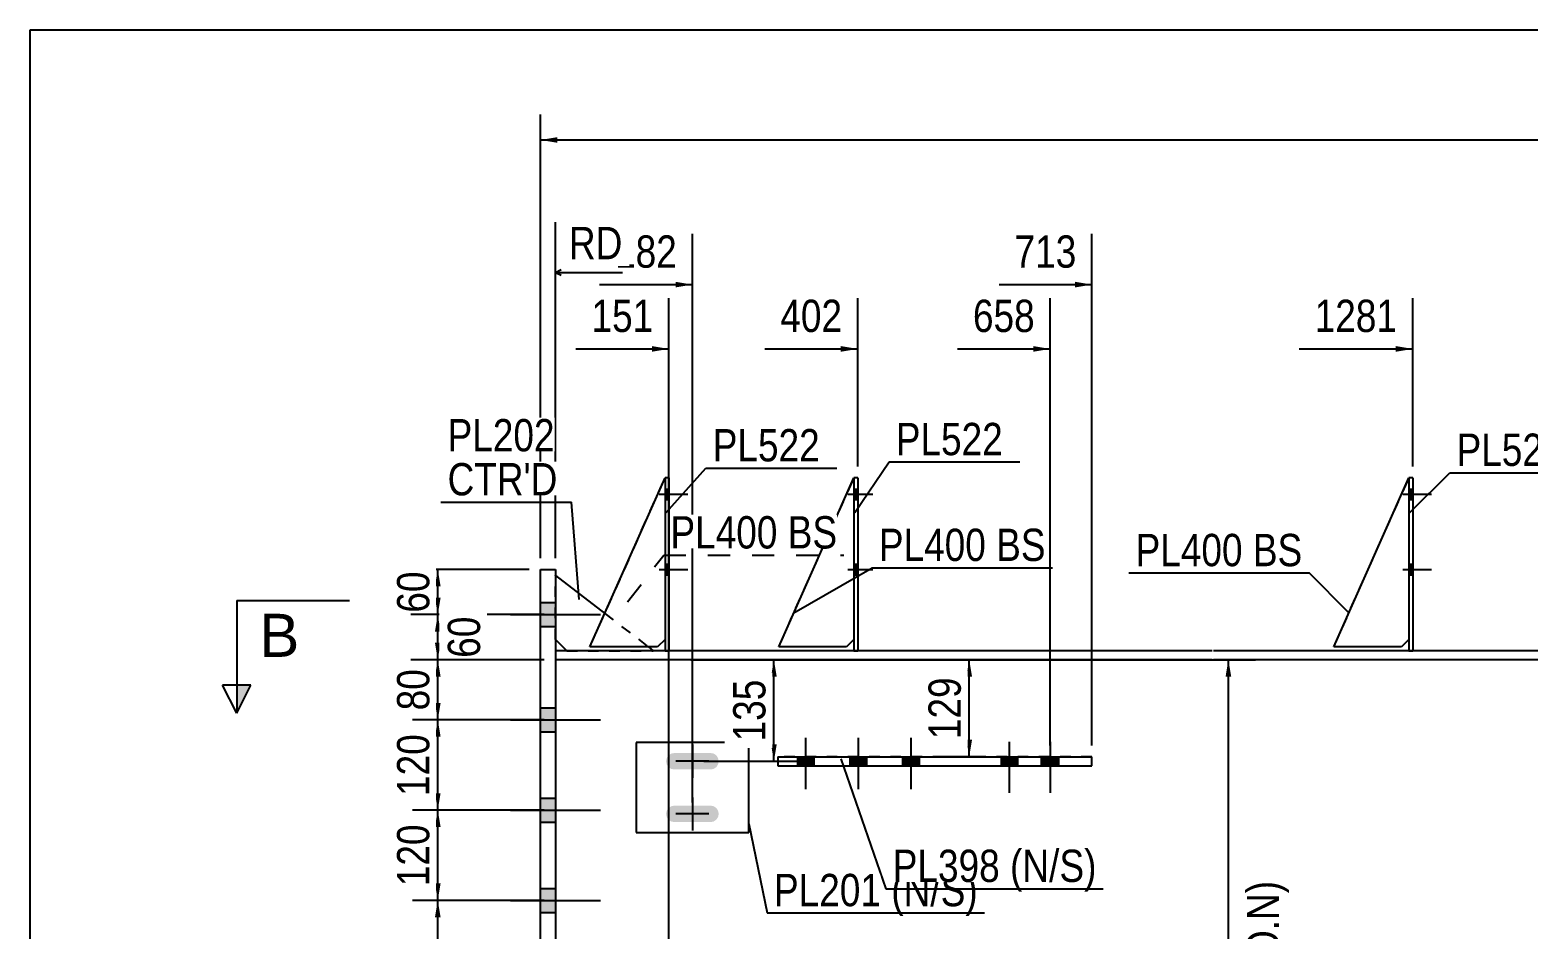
# Model space of a CAD drawing. Header units: millimetres. Extents: x -375 to 28, y -181 to 96.
# Drawn here: x -372.1 to -239.3, y 16.1 to 95.8 of the extents above; entities that cross this region are included whole.
import ezdxf

# ---------------------------------------------------------------- set-up
doc = ezdxf.new("R2010")
doc.units = ezdxf.units.MM
doc.linetypes.add('DXK_LINE_DOT1', pattern=[1.8814, 0.9407, -0.9407])
doc.linetypes.add('DXK_LINE_DOT2', pattern=[3.9198, 1.9599, -1.9599])
doc.styles.add('Arial', font='ARIAL.TTF', dxfattribs={"height": 0.2})
doc.styles.add('Arial Narrow', font='ARIALN.TTF', dxfattribs={"height": 0.2})

# ---------------------------------------------------------------- blocks, each defined once
blk = doc.blocks.new('Unknown-623466443-1210')
at = {"color": 5, "linetype": 'Continuous'}
for p, q in [((27.91, 95.82), (-372.09, 95.82)), ((-372.09, 95.82), (-372.09, -181.18))]:
    blk.add_line(p, q, dxfattribs=at)
blk = doc.blocks.new('Part-623466443-2420 - 2048')
at = {"color": 2, "linetype": 'Continuous'}
for p, q in [((-249.82, 56.13), (-249.83, 40.8)), ((-249.49, 56.13), (-249.82, 56.13)), ((-249.49, 56.13), (-249.49, 40.8))]:
    blk.add_line(p, q, dxfattribs=at)
at = {"color": 7, "linetype": 'DXK_LINE_DOT1'}
blk.add_line((-249.83, 40.8), (-249.49, 40.8), dxfattribs=at)
blk = doc.blocks.new('Part-623466443-2356 - 2048')
at = {"color": 2, "linetype": 'Continuous'}
for p, q in [((-325.49, 47.47), (-321.12, 44.1)), ((-325.49, 41.8), (-324.49, 40.8)), ((-317.25, 41.13), (-316.82, 40.8))]:
    blk.add_line(p, q, dxfattribs=at)
at = {"color": 7, "linetype": 'DXK_LINE_DOT1'}
for p, q in [((-325.49, 41.8), (-325.49, 47.47)), ((-321.12, 44.1), (-317.25, 41.13)), ((-324.49, 40.8), (-316.82, 40.8))]:
    blk.add_line(p, q, dxfattribs=at)
blk = doc.blocks.new('Part-623466443-2113 - 2048')
at = {"color": 2, "linetype": 'Continuous'}
for p, q in [((-267.26, 40.8), (-325.49, 40.8)), ((-325.49, 40.8), (-325.49, 40)), ((-267.26, 40), (-325.49, 40)), ((-238.13, 40.8), (-267.16, 40.8)), ((-238.13, 40), (-267.16, 40))]:
    blk.add_line(p, q, dxfattribs=at)
blk = doc.blocks.new('Part-623466443-2123 - 2048')
at = {"color": 7, "linetype": 'DXK_LINE_DOT1'}
for p, q in [((-267.26, 40), (-325.49, 40)), ((-325.49, 40), (-325.49, -20)), ((-238.13, 40), (-267.16, 40)), ((-208.83, 40), (-238.03, 40)), ((-197.91, 40), (-208.73, 40)), ((-197.91, 40), (-197.91, -20)), ((-267.26, -20), (-325.49, -20)), ((-238.13, -20), (-267.16, -20)), ((-208.83, -20), (-238.03, -20)), ((-197.91, -20), (-208.73, -20))]:
    blk.add_line(p, q, dxfattribs=at)
blk = doc.blocks.new('Part-623466443-2327 - 2048')
at = {"color": 2, "linetype": 'Continuous'}
for p, q in [((-326.82, 48), (-325.49, 48)), ((-326.82, -28), (-326.82, 48)), ((-325.49, 48), (-325.49, -28)), ((-325.49, -28), (-326.82, -28))]:
    blk.add_line(p, q, dxfattribs=at)
blk = doc.blocks.new('Part-623466443-2383 - 2048')
at = {"color": 2, "linetype": 'Continuous'}
for p, q in [((-308.35, 32.67), (-318.35, 32.67)), ((-318.35, 32.67), (-318.35, 24.67)), ((-308.35, 24.67), (-308.35, 32.67)), ((-318.35, 24.67), (-308.35, 24.67))]:
    blk.add_line(p, q, dxfattribs=at)
blk = doc.blocks.new('Part-623466443-16799 - 2048')
at = {"color": 7, "linetype": 'DXK_LINE_DOT1'}
for p, q in [((-305.7, 41.13), (-299.03, 56.13)), ((-299.04, 41.8), (-299.7, 41.13)), ((-299.7, 41.13), (-305.7, 41.13))]:
    blk.add_line(p, q, dxfattribs=at)
blk = doc.blocks.new('Part-623466443-2567 - 2048')
at = {"color": 2, "linetype": 'Continuous'}
for p, q in [((-315.43, 56.13), (-315.77, 56.13)), ((-315.77, 56.13), (-315.77, 40.8)), ((-315.43, 56.13), (-315.44, 40.8))]:
    blk.add_line(p, q, dxfattribs=at)
at = {"color": 7, "linetype": 'DXK_LINE_DOT1'}
blk.add_line((-315.77, 40.8), (-315.44, 40.8), dxfattribs=at)
blk = doc.blocks.new('Part-623466443-2752 - 2048')
at = {"color": 2, "linetype": 'Continuous'}
for p, q in [((-322.44, 41.13), (-315.77, 56.13)), ((-315.77, 41.8), (-316.44, 41.13)), ((-316.44, 41.13), (-322.44, 41.13))]:
    blk.add_line(p, q, dxfattribs=at)
at = {"color": 7, "linetype": 'DXK_LINE_DOT1'}
blk.add_line((-315.77, 56.13), (-315.77, 41.8), dxfattribs=at)
blk = doc.blocks.new('Bolt-623466443-2790 - 2048')
at = {"linetype": 'Continuous'}
for points in [[(-315.47, 31.52), (-315.63, 31.28), (-315.69, 31), (-315.63, 30.72), (-315.47, 30.48), (-315.23, 30.32), (-314.95, 30.27), (-311.75, 30.27), (-311.47, 30.32), (-311.23, 30.48), (-311.08, 30.72), (-311.02, 31), (-311.08, 31.28), (-311.23, 31.52), (-311.47, 31.68), (-311.75, 31.73), (-314.95, 31.73), (-315.23, 31.68)], [(-315.47, 26.85), (-315.63, 26.62), (-315.69, 26.33), (-315.63, 26.05), (-315.47, 25.82), (-315.23, 25.66), (-314.95, 25.6), (-311.75, 25.6), (-311.47, 25.66), (-311.23, 25.82), (-311.08, 26.05), (-311.02, 26.33), (-311.08, 26.62), (-311.23, 26.85), (-311.47, 27.01), (-311.75, 27.07), (-314.95, 27.07), (-315.23, 27.01)]]:
    blk.add_hatch(color=3, dxfattribs=at).paths.add_polyline_path(points)
at = {"color": 3, "linetype": 'Continuous'}
for p, q in [((-313.35, 32.47), (-313.35, 29.53)), ((-311.89, 31), (-314.82, 31)), ((-313.35, 27.8), (-313.35, 24.87)), ((-311.89, 26.33), (-314.82, 26.33))]:
    blk.add_line(p, q, dxfattribs=at)
blk = doc.blocks.new('Bolt-623466443-2792 - 2048')
at = {"linetype": 'Continuous'}
for points in [[(-326.82, 45.07), (-326.82, 42.93), (-325.49, 42.93), (-325.49, 45.07)], [(-326.82, 45.07), (-326.82, 42.93), (-325.49, 42.93), (-325.49, 45.07)], [(-326.82, 35.73), (-326.82, 33.6), (-325.49, 33.6), (-325.49, 35.73)], [(-326.82, 35.73), (-326.82, 33.6), (-325.49, 33.6), (-325.49, 35.73)], [(-326.82, 27.73), (-326.82, 25.6), (-325.49, 25.6), (-325.49, 27.73)], [(-326.82, 27.73), (-326.82, 25.6), (-325.49, 25.6), (-325.49, 27.73)], [(-326.82, 19.73), (-326.82, 17.6), (-325.49, 17.6), (-325.49, 19.73)], [(-326.82, 19.73), (-326.82, 17.6), (-325.49, 17.6), (-325.49, 19.73)], [(-326.82, 2.4), (-326.82, 0.27), (-325.49, 0.27), (-325.49, 2.4)], [(-326.82, 2.4), (-326.82, 0.27), (-325.49, 0.27), (-325.49, 2.4)], [(-326.82, -5.6), (-326.82, -7.73), (-325.49, -7.73), (-325.49, -5.6)], [(-326.82, -5.6), (-326.82, -7.73), (-325.49, -7.73), (-325.49, -5.6)], [(-326.82, -13.6), (-326.82, -15.73), (-325.49, -15.73), (-325.49, -13.6)], [(-326.82, -13.6), (-326.82, -15.73), (-325.49, -15.73), (-325.49, -13.6)], [(-326.82, -22.93), (-326.82, -25.07), (-325.49, -25.07), (-325.49, -22.93)], [(-326.82, -22.93), (-326.82, -25.07), (-325.49, -25.07), (-325.49, -22.93)]]:
    blk.add_hatch(color=3, dxfattribs=at).paths.add_polyline_path(points)
at = {"color": 3, "linetype": 'Continuous'}
for p, q in [((-329.47, 44), (-321.49, 44)), ((-329.47, 44), (-321.49, 44)), ((-326.82, 45.07), (-325.49, 45.07)), ((-326.82, 45.07), (-325.49, 45.07)), ((-326.82, 42.93), (-325.49, 42.93)), ((-326.82, 42.93), (-325.49, 42.93)), ((-329.47, 34.67), (-321.49, 34.67)), ((-329.47, 34.67), (-321.49, 34.67)), ((-326.82, 35.73), (-325.49, 35.73)), ((-326.82, 35.73), (-325.49, 35.73)), ((-326.82, 33.6), (-325.49, 33.6)), ((-326.82, 33.6), (-325.49, 33.6)), ((-329.47, 26.67), (-321.49, 26.67)), ((-329.47, 26.67), (-321.49, 26.67)), ((-326.82, 27.73), (-325.49, 27.73)), ((-326.82, 27.73), (-325.49, 27.73)), ((-326.82, 25.6), (-325.49, 25.6)), ((-326.82, 25.6), (-325.49, 25.6)), ((-329.47, 18.67), (-321.49, 18.67)), ((-329.47, 18.67), (-321.49, 18.67)), ((-326.82, 19.73), (-325.49, 19.73)), ((-326.82, 19.73), (-325.49, 19.73)), ((-326.82, 17.6), (-325.49, 17.6)), ((-326.82, 17.6), (-325.49, 17.6)), ((-329.47, 1.33), (-321.49, 1.33)), ((-329.47, 1.33), (-321.49, 1.33)), ((-326.82, 2.4), (-325.49, 2.4)), ((-326.82, 2.4), (-325.49, 2.4)), ((-326.82, 0.27), (-325.49, 0.27)), ((-326.82, 0.27), (-325.49, 0.27)), ((-326.82, -5.6), (-325.49, -5.6)), ((-326.82, -5.6), (-325.49, -5.6)), ((-329.47, -6.67), (-321.49, -6.67)), ((-329.47, -6.67), (-321.49, -6.67)), ((-326.82, -7.73), (-325.49, -7.73)), ((-326.82, -7.73), (-325.49, -7.73)), ((-326.82, -13.6), (-325.49, -13.6)), ((-326.82, -13.6), (-325.49, -13.6)), ((-329.47, -14.67), (-321.49, -14.67)), ((-329.47, -14.67), (-321.49, -14.67)), ((-326.82, -15.73), (-325.49, -15.73)), ((-326.82, -15.73), (-325.49, -15.73)), ((-326.82, -22.93), (-325.49, -22.93)), ((-326.82, -22.93), (-325.49, -22.93)), ((-329.47, -24), (-321.49, -24)), ((-329.47, -24), (-321.49, -24)), ((-326.82, -25.07), (-325.49, -25.07)), ((-326.82, -25.07), (-325.49, -25.07))]:
    blk.add_line(p, q, dxfattribs=at)
blk = doc.blocks.new('Bolt-623466443-2795 - 2048')
at = {"linetype": 'Continuous'}
for points in [[(-249.49, 54.2), (-249.49, 55.13), (-249.82, 55.13), (-249.82, 54.2)], [(-249.49, 54.2), (-249.49, 55.13), (-249.82, 55.13), (-249.82, 54.2)], [(-249.49, 54.2), (-249.49, 55.13), (-249.82, 55.13), (-249.82, 54.2)], [(-249.49, 47.53), (-249.49, 48.47), (-249.83, 48.47), (-249.83, 47.53)], [(-249.49, 47.53), (-249.49, 48.47), (-249.83, 48.47), (-249.83, 47.53)], [(-249.49, 47.53), (-249.49, 48.47), (-249.83, 48.47), (-249.83, 47.53)]]:
    blk.add_hatch(color=3, dxfattribs=at).paths.add_polyline_path(points)
at = {"color": 3, "linetype": 'Continuous'}
for p, q in [((-250.36, 54.67), (-247.82, 54.67)), ((-250.36, 54.67), (-247.82, 54.67)), ((-250.36, 54.67), (-247.82, 54.67)), ((-249.82, 55.13), (-249.49, 55.13)), ((-249.82, 55.13), (-249.49, 55.13)), ((-249.82, 55.13), (-249.49, 55.13)), ((-249.82, 54.2), (-249.49, 54.2)), ((-249.82, 54.2), (-249.49, 54.2)), ((-249.82, 54.2), (-249.49, 54.2)), ((-250.36, 48), (-247.83, 48)), ((-250.36, 48), (-247.83, 48)), ((-250.36, 48), (-247.83, 48)), ((-249.83, 48.47), (-249.49, 48.47)), ((-249.83, 48.47), (-249.49, 48.47)), ((-249.83, 48.47), (-249.49, 48.47)), ((-249.83, 47.53), (-249.49, 47.53)), ((-249.83, 47.53), (-249.49, 47.53)), ((-249.83, 47.53), (-249.49, 47.53))]:
    blk.add_line(p, q, dxfattribs=at)
blk = doc.blocks.new('Bolt-623466443-2803 - 2048')
at = {"linetype": 'Continuous'}
for points in [[(-315.43, 54.2), (-315.43, 55.13), (-315.77, 55.13), (-315.77, 54.2)], [(-315.43, 54.2), (-315.43, 55.13), (-315.77, 55.13), (-315.77, 54.2)], [(-315.43, 54.2), (-315.43, 55.13), (-315.77, 55.13), (-315.77, 54.2)], [(-315.44, 47.53), (-315.44, 48.47), (-315.77, 48.47), (-315.77, 47.53)], [(-315.44, 47.53), (-315.44, 48.47), (-315.77, 48.47), (-315.77, 47.53)], [(-315.44, 47.53), (-315.44, 48.47), (-315.77, 48.47), (-315.77, 47.53)]]:
    blk.add_hatch(color=3, dxfattribs=at).paths.add_polyline_path(points)
at = {"color": 3, "linetype": 'Continuous'}
for p, q in [((-316.3, 54.67), (-313.77, 54.67)), ((-316.3, 54.67), (-313.77, 54.67)), ((-316.3, 54.67), (-313.77, 54.67)), ((-315.77, 55.13), (-315.43, 55.13)), ((-315.77, 55.13), (-315.43, 55.13)), ((-315.77, 55.13), (-315.43, 55.13)), ((-315.77, 54.2), (-315.43, 54.2)), ((-315.77, 54.2), (-315.43, 54.2)), ((-315.77, 54.2), (-315.43, 54.2)), ((-316.3, 48), (-313.77, 48)), ((-316.3, 48), (-313.77, 48)), ((-316.3, 48), (-313.77, 48)), ((-315.77, 48.47), (-315.44, 48.47)), ((-315.77, 48.47), (-315.44, 48.47)), ((-315.77, 48.47), (-315.44, 48.47)), ((-315.77, 47.53), (-315.44, 47.53)), ((-315.77, 47.53), (-315.44, 47.53)), ((-315.77, 47.53), (-315.44, 47.53))]:
    blk.add_line(p, q, dxfattribs=at)
blk = doc.blocks.new('Part-623466443-9469 - 2048')
at = {"color": 2, "linetype": 'Continuous'}
for p, q in [((-256.49, 41.13), (-249.82, 56.13)), ((-249.83, 41.8), (-250.49, 41.13)), ((-250.49, 41.13), (-256.49, 41.13))]:
    blk.add_line(p, q, dxfattribs=at)
at = {"color": 7, "linetype": 'DXK_LINE_DOT1'}
blk.add_line((-249.82, 56.13), (-249.83, 41.8), dxfattribs=at)
blk = doc.blocks.new('Part-623466443-9483 - 2048')
at = {"color": 7, "linetype": 'DXK_LINE_DOT1'}
for p, q in [((-322.44, 41.13), (-315.77, 56.13)), ((-315.77, 41.8), (-316.44, 41.13)), ((-316.44, 41.13), (-322.44, 41.13))]:
    blk.add_line(p, q, dxfattribs=at)
blk = doc.blocks.new('Part-623466443-9486 - 2048')
at = {"color": 7, "linetype": 'DXK_LINE_DOT1'}
for p, q in [((-256.49, 41.13), (-249.82, 56.13)), ((-249.83, 41.8), (-250.49, 41.13)), ((-250.49, 41.13), (-256.49, 41.13))]:
    blk.add_line(p, q, dxfattribs=at)
blk = doc.blocks.new('Part-623466443-16797 - 2048')
at = {"color": 2, "linetype": 'Continuous'}
for p, q in [((-299.03, 56.13), (-299.04, 40.8)), ((-298.7, 56.13), (-299.03, 56.13)), ((-298.7, 56.13), (-298.7, 40.8))]:
    blk.add_line(p, q, dxfattribs=at)
at = {"color": 7, "linetype": 'DXK_LINE_DOT1'}
blk.add_line((-299.04, 40.8), (-298.7, 40.8), dxfattribs=at)
blk = doc.blocks.new('Part-623466443-16798 - 2048')
at = {"color": 2, "linetype": 'Continuous'}
for p, q in [((-305.7, 41.13), (-299.03, 56.13)), ((-299.04, 41.8), (-299.7, 41.13)), ((-299.7, 41.13), (-305.7, 41.13))]:
    blk.add_line(p, q, dxfattribs=at)
at = {"color": 7, "linetype": 'DXK_LINE_DOT1'}
blk.add_line((-299.03, 56.13), (-299.04, 41.8), dxfattribs=at)
blk = doc.blocks.new('Part-623466443-16800 - 2048')
at = {"color": 2, "linetype": 'Continuous'}
for p, q in [((-305.78, 31.4), (-305.78, 31.4)), ((-305.78, 31.4), (-277.93, 31.4)), ((-305.78, 31.4), (-305.78, 30.6)), ((-305.78, 30.6), (-277.93, 30.6)), ((-282.39, 30.6), (-282.39, 31.4)), ((-277.93, 30.6), (-277.93, 31.4))]:
    blk.add_line(p, q, dxfattribs=at)
at = {"color": 7, "linetype": 'DXK_LINE_DOT1'}
for p, q in [((-277.93, 31.4), (-305.78, 31.4)), ((-305.78, 31.4), (-305.78, 31.4)), ((-305.78, 30.6), (-277.93, 30.6))]:
    blk.add_line(p, q, dxfattribs=at)
blk = doc.blocks.new('Bolt-623466443-16802 - 2048')
at = {"linetype": 'Continuous'}
for points in [[(-298.7, 54.2), (-298.7, 55.13), (-299.03, 55.13), (-299.03, 54.2)], [(-298.7, 54.2), (-298.7, 55.13), (-299.03, 55.13), (-299.03, 54.2)], [(-298.7, 54.2), (-298.7, 55.13), (-299.03, 55.13), (-299.03, 54.2)], [(-298.7, 47.53), (-298.7, 48.47), (-299.04, 48.47), (-299.04, 47.53)], [(-298.7, 47.53), (-298.7, 48.47), (-299.04, 48.47), (-299.04, 47.53)], [(-298.7, 47.53), (-298.7, 48.47), (-299.04, 48.47), (-299.04, 47.53)]]:
    blk.add_hatch(color=3, dxfattribs=at).paths.add_polyline_path(points)
at = {"color": 3, "linetype": 'Continuous'}
for p, q in [((-299.57, 54.67), (-297.37, 54.67)), ((-299.57, 54.67), (-297.37, 54.67)), ((-299.57, 54.67), (-297.37, 54.67)), ((-299.03, 55.13), (-298.7, 55.13)), ((-299.03, 55.13), (-298.7, 55.13)), ((-299.03, 55.13), (-298.7, 55.13)), ((-299.03, 54.2), (-298.7, 54.2)), ((-299.03, 54.2), (-298.7, 54.2)), ((-299.03, 54.2), (-298.7, 54.2)), ((-299.57, 48), (-297.37, 48)), ((-299.57, 48), (-297.37, 48)), ((-299.57, 48), (-297.37, 48)), ((-299.04, 48.47), (-298.7, 48.47)), ((-299.04, 48.47), (-298.7, 48.47)), ((-299.04, 48.47), (-298.7, 48.47)), ((-299.04, 47.53), (-298.7, 47.53)), ((-299.04, 47.53), (-298.7, 47.53)), ((-299.04, 47.53), (-298.7, 47.53))]:
    blk.add_line(p, q, dxfattribs=at)
blk = doc.blocks.new('Bolt-623466443-16803 - 2048')
at = {"linetype": 'Continuous'}
for points in [[(-284.53, 31.4), (-285.99, 31.4), (-285.99, 30.6), (-284.53, 30.6)], [(-280.88, 31.4), (-282.35, 31.4), (-282.35, 30.6), (-280.88, 30.6)]]:
    blk.add_hatch(color=3, dxfattribs=at).paths.add_polyline_path(points)
at = {"color": 3, "linetype": 'Continuous'}
for p, q in [((-285.26, 32.73), (-285.26, 28.2)), ((-281.62, 32.73), (-281.62, 28.2)), ((-285.99, 31.4), (-285.99, 30.6)), ((-284.53, 31.4), (-284.53, 30.6)), ((-282.35, 31.4), (-282.35, 30.6)), ((-280.88, 31.4), (-280.88, 30.6))]:
    blk.add_line(p, q, dxfattribs=at)
blk = doc.blocks.new('Bolt-623466443-16804 - 2048')
at = {"linetype": 'Continuous'}
for points in [[(-302.59, 31.4), (-304.05, 31.4), (-304.05, 30.6), (-302.59, 30.6)], [(-297.92, 31.4), (-299.39, 31.4), (-299.39, 30.6), (-297.92, 30.6)], [(-293.25, 31.4), (-294.72, 31.4), (-294.72, 30.6), (-293.25, 30.6)]]:
    blk.add_hatch(color=3, dxfattribs=at).paths.add_polyline_path(points)
at = {"color": 3, "linetype": 'Continuous'}
for p, q in [((-303.32, 33.07), (-303.32, 28.53)), ((-298.65, 33.07), (-298.65, 28.53)), ((-293.99, 33.07), (-293.99, 28.53)), ((-304.05, 31.4), (-304.05, 30.6)), ((-302.59, 31.4), (-302.59, 30.6)), ((-299.39, 31.4), (-299.39, 30.6)), ((-297.92, 31.4), (-297.92, 30.6)), ((-294.72, 31.4), (-294.72, 30.6)), ((-293.25, 31.4), (-293.25, 30.6))]:
    blk.add_line(p, q, dxfattribs=at)
blk = doc.blocks.new('StraightDimension-623466443-3500 - 2048')
at = {"linetype": 'Continuous'}
for points in [[(-266.08, 38.5), (-265.83, 40), (-265.58, 38.5)], [(-265.58, -15.35), (-265.83, -16.85), (-266.08, -15.35)]]:
    blk.add_hatch(color=7, dxfattribs=at).paths.add_polyline_path(points)
at = {"color": 7, "linetype": 'Continuous'}
for p, q in [((-313.48, 40), (-263.43, 40)), ((-265.83, -16.85), (-265.83, 40)), ((-313.5, -16.85), (-263.43, -16.85))]:
    blk.add_line(p, q, dxfattribs=at)
at = {"color": 0, "linetype": 'Continuous'}
blk.add_wipeout([(-260.73, 21.03), (-264.93, 21.03), (-264.93, 2.12), (-260.73, 2.12)], dxfattribs=at)
at = {"color": 3, "linetype": 'Continuous', "style": 'Arial Narrow'}
blk.add_text('TYP(U.O.N)', height=2.863, rotation=90.0002, dxfattribs=at).set_placement((-261.33, 2.72))
at = {"color": 0}
blk.add_wipeout([(-265.98, 14.92), (-270.18, 14.92), (-270.18, 8.23), (-265.98, 8.23)], dxfattribs=at)
at = {"color": 3, "style": 'Arial Narrow'}
blk.add_text('853', height=2.863, rotation=90.0002, dxfattribs=at).set_placement((-266.58, 8.83))
blk = doc.blocks.new('StraightDimension-623466443-20331 - 2048')
at = {"linetype": 'Continuous'}
for points in [[(-306.38, 38.5), (-306.13, 40), (-305.88, 38.5)], [(-305.88, 32.5), (-306.13, 31), (-306.38, 32.5)]]:
    blk.add_hatch(color=7, dxfattribs=at).paths.add_polyline_path(points)
at = {"color": 7, "linetype": 'Continuous'}
for p, q in [((-312.35, 40), (-303.73, 40)), ((-306.13, 31), (-306.13, 40)), ((-312.35, 31), (-303.73, 31))]:
    blk.add_line(p, q, dxfattribs=at)
at = {"color": 0}
blk.add_wipeout([(-306.28, 38.84), (-310.48, 38.84), (-310.48, 32.16), (-306.28, 32.16)], dxfattribs=at)
at = {"color": 3, "style": 'Arial Narrow'}
blk.add_text('135', height=2.863, rotation=90.0002, dxfattribs=at).set_placement((-306.88, 32.76))
blk = doc.blocks.new('StraightDimension-623466443-20345 - 2048')
at = {"linetype": 'Continuous'}
for points in [[(-289.06, 38.5), (-288.81, 40), (-288.56, 38.5)], [(-288.56, 32.9), (-288.81, 31.4), (-289.06, 32.9)]]:
    blk.add_hatch(color=7, dxfattribs=at).paths.add_polyline_path(points)
at = {"color": 7, "linetype": 'Continuous'}
for p, q in [((-288.19, 40), (-291.06, 40)), ((-288.81, 31.4), (-288.81, 40)), ((-288.19, 31.4), (-291.06, 31.4))]:
    blk.add_line(p, q, dxfattribs=at)
at = {"color": 0}
blk.add_wipeout([(-288.96, 39.04), (-293.16, 39.04), (-293.16, 32.36), (-288.96, 32.36)], dxfattribs=at)
at = {"color": 3, "style": 'Arial Narrow'}
blk.add_text('129', height=2.863, rotation=90.0002, dxfattribs=at).set_placement((-289.56, 32.96))
blk = doc.blocks.new('StraightDimension-623466443-3392 - 2048')
at = {"linetype": 'Continuous'}
blk.add_hatch(color=7, dxfattribs=at).paths.add_polyline_path([(-325.32, 85.82), (-326.82, 86.07), (-325.32, 86.32)])
at = {"color": 7, "linetype": 'Continuous'}
for p, q in [((-326.82, 49), (-326.82, 88.32)), ((-326.82, 86.07), (-14.84, 86.07))]:
    blk.add_line(p, q, dxfattribs=at)
blk = doc.blocks.new('StraightDimension-623466443-3513 - 2048')
at = {"linetype": 'Continuous'}
for points in [[(-336.18, 46.5), (-335.93, 48), (-335.68, 46.5)], [(-335.68, 45.5), (-335.93, 44), (-336.18, 45.5)]]:
    blk.add_hatch(color=7, dxfattribs=at).paths.add_polyline_path(points)
at = {"color": 7, "linetype": 'Continuous'}
for p, q in [((-327.82, 48), (-338.18, 48)), ((-335.93, 44), (-335.93, 48)), ((-326.49, 44), (-338.18, 44))]:
    blk.add_line(p, q, dxfattribs=at)
at = {"color": 0}
blk.add_wipeout([(-336.08, 48.43), (-340.28, 48.43), (-340.28, 43.57), (-336.08, 43.57)], dxfattribs=at)
at = {"color": 3, "style": 'Arial Narrow'}
blk.add_text('60', height=2.863, rotation=90.0002, dxfattribs=at).set_placement((-336.68, 44.17))
blk = doc.blocks.new('StraightDimension-623466443-3530 - 2048')
at = {"linetype": 'Continuous'}
for points in [[(-336.18, 42.5), (-335.93, 44), (-335.68, 42.5)], [(-335.68, 41.5), (-335.93, 40), (-336.18, 41.5)]]:
    blk.add_hatch(color=7, dxfattribs=at).paths.add_polyline_path(points)
at = {"color": 7, "linetype": 'Continuous'}
for p, q in [((-326.49, 44), (-338.33, 44)), ((-335.93, 40), (-335.93, 44)), ((-326.49, 40), (-338.33, 40))]:
    blk.add_line(p, q, dxfattribs=at)
at = {"color": 0}
blk.add_wipeout([(-331.58, 44.43), (-335.78, 44.43), (-335.78, 39.57), (-331.58, 39.57)], dxfattribs=at)
at = {"color": 3, "style": 'Arial Narrow'}
blk.add_text('60', height=2.863, rotation=90.0002, dxfattribs=at).set_placement((-332.18, 40.17))
blk = doc.blocks.new('StraightDimension-623466443-3546 - 2048')
at = {"linetype": 'Continuous'}
for points in [[(-336.18, 38.5), (-335.93, 40), (-335.68, 38.5)], [(-335.68, 36.17), (-335.93, 34.67), (-336.18, 36.17)]]:
    blk.add_hatch(color=7, dxfattribs=at).paths.add_polyline_path(points)
at = {"color": 7, "linetype": 'Continuous'}
for p, q in [((-326.49, 40), (-338.18, 40)), ((-335.93, 34.67), (-335.93, 40)), ((-326.49, 34.67), (-338.18, 34.67))]:
    blk.add_line(p, q, dxfattribs=at)
at = {"color": 0}
blk.add_wipeout([(-336.08, 39.76), (-340.28, 39.76), (-340.28, 34.91), (-336.08, 34.91)], dxfattribs=at)
at = {"color": 3, "style": 'Arial Narrow'}
blk.add_text('80', height=2.863, rotation=90.0002, dxfattribs=at).set_placement((-336.68, 35.51))
blk = doc.blocks.new('StraightDimension-623466443-3554 - 2048')
at = {"linetype": 'Continuous'}
for points in [[(-336.18, 33.17), (-335.93, 34.67), (-335.68, 33.17)], [(-335.68, 28.17), (-335.93, 26.67), (-336.18, 28.17)]]:
    blk.add_hatch(color=7, dxfattribs=at).paths.add_polyline_path(points)
at = {"color": 7, "linetype": 'Continuous'}
for p, q in [((-326.49, 34.67), (-338.18, 34.67)), ((-335.93, 26.67), (-335.93, 34.67)), ((-326.49, 26.67), (-338.18, 26.67))]:
    blk.add_line(p, q, dxfattribs=at)
at = {"color": 0}
blk.add_wipeout([(-336.08, 34.01), (-340.28, 34.01), (-340.28, 27.32), (-336.08, 27.32)], dxfattribs=at)
at = {"color": 3, "style": 'Arial Narrow'}
blk.add_text('120', height=2.863, rotation=90.0002, dxfattribs=at).set_placement((-336.68, 27.92))
blk = doc.blocks.new('StraightDimension-623466443-3563 - 2048')
at = {"linetype": 'Continuous'}
for points in [[(-336.18, 25.17), (-335.93, 26.67), (-335.68, 25.17)], [(-335.68, 20.17), (-335.93, 18.67), (-336.18, 20.17)]]:
    blk.add_hatch(color=7, dxfattribs=at).paths.add_polyline_path(points)
at = {"color": 7, "linetype": 'Continuous'}
for p, q in [((-326.49, 26.67), (-338.18, 26.67)), ((-335.93, 18.67), (-335.93, 26.67)), ((-326.49, 18.67), (-338.18, 18.67))]:
    blk.add_line(p, q, dxfattribs=at)
at = {"color": 0}
blk.add_wipeout([(-336.08, 26.01), (-340.28, 26.01), (-340.28, 19.32), (-336.08, 19.32)], dxfattribs=at)
at = {"color": 3, "style": 'Arial Narrow'}
blk.add_text('120', height=2.863, rotation=90.0002, dxfattribs=at).set_placement((-336.68, 19.92))
blk = doc.blocks.new('StraightDimension-623466443-3570 - 2048')
at = {"linetype": 'Continuous'}
for points in [[(-336.18, 17.17), (-335.93, 18.67), (-335.68, 17.17)], [(-335.68, 2.83), (-335.93, 1.33), (-336.18, 2.83)]]:
    blk.add_hatch(color=7, dxfattribs=at).paths.add_polyline_path(points)
at = {"color": 7, "linetype": 'Continuous'}
for p, q in [((-326.49, 18.67), (-338.18, 18.67)), ((-335.93, 1.33), (-335.93, 18.67)), ((-326.49, 1.33), (-338.18, 1.33))]:
    blk.add_line(p, q, dxfattribs=at)
at = {"color": 0}
blk.add_wipeout([(-336.08, 13.34), (-340.28, 13.34), (-340.28, 6.66), (-336.08, 6.66)], dxfattribs=at)
at = {"color": 3, "style": 'Arial Narrow'}
blk.add_text('260', height=2.863, rotation=90.0002, dxfattribs=at).set_placement((-336.68, 7.26))
blk = doc.blocks.new('StraightDimension-623466443-21395 - 2048')
at = {"linetype": 'Continuous'}
blk.add_hatch(color=7, dxfattribs=at).paths.add_polyline_path([(-250.99, 67.8), (-249.49, 67.55), (-250.99, 67.3)])
at = {"color": 7, "linetype": 'Continuous'}
for p, q in [((-249.49, 57.13), (-249.49, 72.05)), ((-259.55, 67.55), (-249.49, 67.55))]:
    blk.add_line(p, q, dxfattribs=at)
at = {"color": 0}
blk.add_wipeout([(-250.27, 68.45), (-250.27, 72.65), (-258.78, 72.65), (-258.78, 68.45)], dxfattribs=at)
at = {"color": 3, "style": 'Arial Narrow'}
blk.add_text('1281', height=2.863, dxfattribs=at).set_placement((-258.18, 69.05))
blk = doc.blocks.new('StraightDimension-623466443-21396 - 2048')
at = {"linetype": 'Continuous'}
blk.add_hatch(color=7, dxfattribs=at).paths.add_polyline_path([(-279.43, 73.5), (-277.93, 73.25), (-279.43, 73)])
at = {"color": 7, "linetype": 'Continuous'}
for p, q in [((-277.93, 32.4), (-277.93, 77.75)), ((-286.16, 73.25), (-277.93, 73.25))]:
    blk.add_line(p, q, dxfattribs=at)
at = {"color": 0}
blk.add_wipeout([(-278.7, 74.15), (-278.7, 78.35), (-285.39, 78.35), (-285.39, 74.15)], dxfattribs=at)
at = {"color": 3, "style": 'Arial Narrow'}
blk.add_text('713', height=2.863, dxfattribs=at).set_placement((-284.79, 74.75))
blk = doc.blocks.new('StraightDimension-623466443-21397 - 2048')
at = {"linetype": 'Continuous'}
blk.add_hatch(color=7, dxfattribs=at).paths.add_polyline_path([(-283.12, 67.8), (-281.62, 67.55), (-283.12, 67.3)])
at = {"color": 7, "linetype": 'Continuous'}
for p, q in [((-281.62, 32.4), (-281.62, 72.05)), ((-289.85, 67.55), (-281.62, 67.55))]:
    blk.add_line(p, q, dxfattribs=at)
at = {"color": 0}
blk.add_wipeout([(-282.39, 68.45), (-282.39, 72.65), (-289.08, 72.65), (-289.08, 68.45)], dxfattribs=at)
at = {"color": 3, "style": 'Arial Narrow'}
blk.add_text('658', height=2.863, dxfattribs=at).set_placement((-288.48, 69.05))
blk = doc.blocks.new('StraightDimension-623466443-21398 - 2048')
at = {"linetype": 'Continuous'}
blk.add_hatch(color=7, dxfattribs=at).paths.add_polyline_path([(-300.2, 67.8), (-298.7, 67.55), (-300.2, 67.3)])
at = {"color": 7, "linetype": 'Continuous'}
for p, q in [((-298.7, 57.13), (-298.7, 72.05)), ((-306.93, 67.55), (-298.7, 67.55))]:
    blk.add_line(p, q, dxfattribs=at)
at = {"color": 0}
blk.add_wipeout([(-299.48, 68.45), (-299.48, 72.65), (-306.16, 72.65), (-306.16, 68.45)], dxfattribs=at)
at = {"color": 3, "style": 'Arial Narrow'}
blk.add_text('402', height=2.863, dxfattribs=at).set_placement((-305.56, 69.05))
blk = doc.blocks.new('StraightDimension-623466443-21399 - 2048')
at = {"linetype": 'Continuous'}
blk.add_hatch(color=7, dxfattribs=at).paths.add_polyline_path([(-314.85, 73.5), (-313.35, 73.25), (-314.85, 73)])
at = {"color": 7, "linetype": 'Continuous'}
for p, q in [((-313.35, 27.33), (-313.35, 77.75)), ((-321.59, 73.25), (-313.35, 73.25))]:
    blk.add_line(p, q, dxfattribs=at)
at = {"color": 0}
blk.add_wipeout([(-314.13, 74.15), (-314.13, 78.35), (-320.81, 78.35), (-320.81, 74.15)], dxfattribs=at)
at = {"color": 3, "style": 'Arial Narrow'}
blk.add_text('182', height=2.863, dxfattribs=at).set_placement((-320.21, 74.75))
blk = doc.blocks.new('StraightDimension-623466443-21400 - 2048')
at = {"linetype": 'Continuous'}
blk.add_hatch(color=7, dxfattribs=at).paths.add_polyline_path([(-316.95, 67.8), (-315.45, 67.55), (-316.95, 67.3)])
at = {"color": 7, "linetype": 'Continuous'}
for p, q in [((-315.45, -10.98), (-315.45, 72.05)), ((-323.68, 67.55), (-315.45, 67.55))]:
    blk.add_line(p, q, dxfattribs=at)
at = {"color": 0, "linetype": 'Continuous'}
blk.add_wipeout([(-318.95, 74.9), (-318.95, 79.1), (-324.9, 79.1), (-324.9, 74.9)], dxfattribs=at)
at = {"color": 7, "linetype": 'Continuous'}
for p, q in [((-325.49, 49), (-325.49, 78.8)), ((-324.99, 74.55), (-325.49, 74.3)), ((-324.99, 74.05), (-325.49, 74.3)), ((-319.55, 74.3), (-325.49, 74.3))]:
    blk.add_line(p, q, dxfattribs=at)
at = {"color": 3, "linetype": 'Continuous', "style": 'Arial Narrow'}
blk.add_text('RD', height=2.863, dxfattribs=at).set_placement((-324.3, 75.5))
at = {"color": 0}
blk.add_wipeout([(-316.22, 68.45), (-316.22, 72.65), (-322.9, 72.65), (-322.9, 68.45)], dxfattribs=at)
at = {"color": 3, "style": 'Arial Narrow'}
blk.add_text('151', height=2.863, dxfattribs=at).set_placement((-322.3, 69.05))
blk = doc.blocks.new('Mark-623466443-2379 - 2048')
at = {"color": 0}
for points in [[(-296.62, 18.15), (-296.62, 21.15), (-306.12, 21.15), (-306.12, 18.15)], [(-288.06, 18.15), (-288.06, 21.15), (-295.72, 21.15), (-295.72, 18.15)]]:
    blk.add_wipeout(points, dxfattribs=at)
for points in [[(-296.62, 18.15), (-296.62, 21.15), (-306.12, 21.15), (-306.12, 18.15)], [(-288.06, 18.15), (-288.06, 21.15), (-295.72, 21.15), (-295.72, 18.15)]]:
    blk.add_wipeout(points, dxfattribs=at)
at = {"color": 7, "linetype": 'Continuous'}
for p, q in [((-308.35, 25.44), (-306.72, 17.55)), ((-306.72, 17.55), (-287.46, 17.55))]:
    blk.add_line(p, q, dxfattribs=at)
at = {"color": 3, "style": 'Arial Narrow'}
for s, p in [('PL201', (-306.12, 18.15)), ('(N/', (-295.72, 18.15)), ('S)', (-291.34, 18.15))]:
    blk.add_text(s, height=2.863, dxfattribs=at).set_placement(p)
blk = doc.blocks.new('Mark-623466443-2416 - 2048')
at = {"color": 0}
blk.add_wipeout([(-236.1, 57.18), (-236.1, 60.18), (-245.6, 60.18), (-245.6, 57.18)], dxfattribs=at)
blk.add_wipeout([(-236.1, 57.18), (-236.1, 60.18), (-245.6, 60.18), (-245.6, 57.18)], dxfattribs=at)
at = {"color": 7, "linetype": 'Continuous'}
for p, q in [((-249.74, 53.05), (-246.2, 56.58)), ((-246.2, 56.58), (-234.6, 56.58))]:
    blk.add_line(p, q, dxfattribs=at)
at = {"color": 3, "style": 'Arial Narrow'}
blk.add_text('PL522', height=2.863, dxfattribs=at).set_placement((-245.6, 57.18))
blk = doc.blocks.new('Mark-623466443-2352 - 2048')
at = {"color": 7, "linetype": 'Continuous'}
blk.add_line((-323.4, 45.35), (-324.06, 53.97), dxfattribs=at)
at = {"color": 0}
for points in [[(-325.56, 58.47), (-325.56, 61.47), (-335.06, 61.47), (-335.06, 58.47)], [(-325.31, 54.57), (-325.31, 57.57), (-335.06, 57.57), (-335.06, 54.57)]]:
    blk.add_wipeout(points, dxfattribs=at)
for points in [[(-325.56, 58.47), (-325.56, 61.47), (-335.06, 61.47), (-335.06, 58.47)], [(-325.31, 54.57), (-325.31, 57.57), (-335.06, 57.57), (-335.06, 54.57)]]:
    blk.add_wipeout(points, dxfattribs=at)
at = {"color": 7, "linetype": 'Continuous'}
blk.add_line((-335.66, 53.97), (-324.06, 53.97), dxfattribs=at)
at = {"color": 3, "style": 'Arial Narrow'}
blk.add_text('PL202', height=2.863, dxfattribs=at).set_placement((-335.06, 58.47))
at = {"color": 1, "style": 'Arial Narrow'}
blk.add_text("CTR'D", height=2.863, dxfattribs=at).set_placement((-335.06, 54.57))
blk = doc.blocks.new('Mark-623466443-2563 - 2048')
at = {"color": 0}
blk.add_wipeout([(-302.04, 57.58), (-302.04, 60.58), (-311.55, 60.58), (-311.55, 57.58)], dxfattribs=at)
blk.add_wipeout([(-302.04, 57.58), (-302.04, 60.58), (-311.55, 60.58), (-311.55, 57.58)], dxfattribs=at)
at = {"color": 7, "linetype": 'Continuous'}
for p, q in [((-315.68, 53.05), (-312.15, 56.98)), ((-312.15, 56.98), (-300.54, 56.98))]:
    blk.add_line(p, q, dxfattribs=at)
at = {"color": 3, "style": 'Arial Narrow'}
blk.add_text('PL522', height=2.863, dxfattribs=at).set_placement((-311.55, 57.58))
blk = doc.blocks.new('SectionMark-623466443-3634 - 2048')
at = {"linetype": 'Continuous'}
blk.add_hatch(color=30, dxfattribs=at).paths.add_polyline_path([(-353.76, 37.75), (-352.51, 37.75), (-353.76, 35.25)])
at = {"color": 30, "linetype": 'Continuous'}
for p, q in [((-353.76, 45.25), (-343.76, 45.25)), ((-353.76, 45.25), (-353.76, 35.25)), ((-353.76, 35.25), (-355.01, 37.75)), ((-352.51, 37.75), (-355.01, 37.75)), ((-353.76, 35.25), (-352.51, 37.75))]:
    blk.add_line(p, q, dxfattribs=at)
at = {"color": 0, "linetype": 'Continuous'}
blk.add_wipeout([(-348.21, 40.25), (-348.21, 44.25), (-351.76, 44.25), (-351.76, 40.25)], dxfattribs=at)
at = {"color": 96, "linetype": 'Continuous', "style": 'Arial'}
blk.add_text('B', height=3.82, dxfattribs=at).set_placement((-351.76, 40.25))
blk = doc.blocks.new('MarkSet-623466443-9736 - 2048')
at = {"color": 0}
for points in [[(-264.56, 48.29), (-264.56, 51.29), (-274.06, 51.29), (-274.06, 48.29)], [(-259.28, 48.29), (-259.28, 51.29), (-263.66, 51.29), (-263.66, 48.29)]]:
    blk.add_wipeout(points, dxfattribs=at)
for points in [[(-264.56, 48.29), (-264.56, 51.29), (-274.06, 51.29), (-274.06, 48.29)], [(-259.28, 48.29), (-259.28, 51.29), (-263.66, 51.29), (-263.66, 48.29)]]:
    blk.add_wipeout(points, dxfattribs=at)
at = {"color": 7, "linetype": 'Continuous'}
for p in [(-274.66, 47.69), (-255.14, 44.15)]:
    blk.add_line(p, (-258.68, 47.69), dxfattribs=at)
at = {"color": 3, "style": 'Arial Narrow'}
for s, p in [('PL400', (-274.06, 48.29)), ('BS', (-263.66, 48.29))]:
    blk.add_text(s, height=2.863, dxfattribs=at).set_placement(p)
blk = doc.blocks.new('MarkSet-623466443-13278 - 2048')
at = {"color": 0}
for points in [[(-305.8, 49.86), (-305.8, 52.86), (-315.3, 52.86), (-315.3, 49.86)], [(-300.52, 49.86), (-300.52, 52.86), (-304.9, 52.86), (-304.9, 49.86)]]:
    blk.add_wipeout(points, dxfattribs=at)
for points in [[(-305.8, 49.86), (-305.8, 52.86), (-315.3, 52.86), (-315.3, 49.86)], [(-300.52, 49.86), (-300.52, 52.86), (-304.9, 52.86), (-304.9, 49.86)]]:
    blk.add_wipeout(points, dxfattribs=at)
at = {"color": 7, "linetype": 'DXK_LINE_DOT2'}
for p, q in [((-319.1, 45.12), (-315.9, 49.26)), ((-315.9, 49.26), (-299.92, 49.26))]:
    blk.add_line(p, q, dxfattribs=at)
at = {"color": 3, "style": 'Arial Narrow'}
for s, p in [('PL400', (-315.3, 49.86)), ('BS', (-304.9, 49.86))]:
    blk.add_text(s, height=2.863, dxfattribs=at).set_placement(p)
blk = doc.blocks.new('MarkSet-623466443-16881 - 2048')
at = {"color": 0}
for points in [[(-287.32, 48.75), (-287.32, 51.75), (-296.82, 51.75), (-296.82, 48.75)], [(-282.03, 48.75), (-282.03, 51.75), (-286.42, 51.75), (-286.42, 48.75)]]:
    blk.add_wipeout(points, dxfattribs=at)
for points in [[(-287.32, 48.75), (-287.32, 51.75), (-296.82, 51.75), (-296.82, 48.75)], [(-282.03, 48.75), (-282.03, 51.75), (-286.42, 51.75), (-286.42, 48.75)]]:
    blk.add_wipeout(points, dxfattribs=at)
at = {"color": 7, "linetype": 'Continuous'}
for p, q in [((-304.35, 44.15), (-297.42, 48.15)), ((-297.42, 48.15), (-281.43, 48.15))]:
    blk.add_line(p, q, dxfattribs=at)
at = {"color": 3, "style": 'Arial Narrow'}
for s, p in [('PL400', (-296.82, 48.75)), ('BS', (-286.42, 48.75))]:
    blk.add_text(s, height=2.863, dxfattribs=at).set_placement(p)
blk = doc.blocks.new('Mark-623466443-16886 - 2048')
at = {"color": 0}
blk.add_wipeout([(-285.82, 58.13), (-285.82, 61.13), (-295.32, 61.13), (-295.32, 58.13)], dxfattribs=at)
blk.add_wipeout([(-285.82, 58.13), (-285.82, 61.13), (-295.32, 61.13), (-295.32, 58.13)], dxfattribs=at)
at = {"color": 7, "linetype": 'Continuous'}
for p, q in [((-298.95, 53.05), (-295.92, 57.53)), ((-295.92, 57.53), (-284.32, 57.53))]:
    blk.add_line(p, q, dxfattribs=at)
at = {"color": 3, "style": 'Arial Narrow'}
blk.add_text('PL522', height=2.863, dxfattribs=at).set_placement((-295.32, 58.13))
blk = doc.blocks.new('Mark-623466443-16889 - 2048')
at = {"color": 0}
for points in [[(-286.09, 20.3), (-286.09, 23.3), (-295.59, 23.3), (-295.59, 20.3)], [(-277.52, 20.3), (-277.52, 23.3), (-285.19, 23.3), (-285.19, 20.3)]]:
    blk.add_wipeout(points, dxfattribs=at)
for points in [[(-286.09, 20.3), (-286.09, 23.3), (-295.59, 23.3), (-295.59, 20.3)], [(-277.52, 20.3), (-277.52, 23.3), (-285.19, 23.3), (-285.19, 20.3)]]:
    blk.add_wipeout(points, dxfattribs=at)
at = {"color": 7, "linetype": 'Continuous'}
for p, q in [((-300.19, 31.22), (-296.19, 19.7)), ((-296.19, 19.7), (-276.92, 19.7))]:
    blk.add_line(p, q, dxfattribs=at)
at = {"color": 3, "style": 'Arial Narrow'}
for s, p in [('PL398', (-295.59, 20.3)), ('(N/', (-285.19, 20.3)), ('S)', (-280.81, 20.3))]:
    blk.add_text(s, height=2.863, dxfattribs=at).set_placement(p)

msp = doc.modelspace()

# ---------------------------------------------------------------- block references
for name in ['Unknown-623466443-1210', 'Part-623466443-2752 - 2048', 'Part-623466443-9483 - 2048', 'Part-623466443-2567 - 2048', 'Part-623466443-16799 - 2048', 'Part-623466443-16798 - 2048', 'Part-623466443-16797 - 2048', 'Part-623466443-9469 - 2048', 'Part-623466443-9486 - 2048', 'Part-623466443-2420 - 2048', 'Bolt-623466443-2803 - 2048', 'Bolt-623466443-16802 - 2048', 'Bolt-623466443-2795 - 2048', 'Part-623466443-2327 - 2048', 'Part-623466443-2356 - 2048', 'Bolt-623466443-2792 - 2048', 'Part-623466443-2113 - 2048', 'Part-623466443-2123 - 2048', 'Part-623466443-2383 - 2048', 'Bolt-623466443-2790 - 2048', 'Bolt-623466443-16804 - 2048', 'Bolt-623466443-16803 - 2048', 'Part-623466443-16800 - 2048']:
    msp.add_blockref(name, (0, 0))

# ---------------------------------------------------------------- next in the draw order: block references
msp.add_blockref('StraightDimension-623466443-3500 - 2048', (0, 0))

# ---------------------------------------------------------------- next in the draw order: block references
for name in ['StraightDimension-623466443-20331 - 2048', 'StraightDimension-623466443-20345 - 2048']:
    msp.add_blockref(name, (0, 0))

# ---------------------------------------------------------------- next in the draw order: block references
msp.add_blockref('StraightDimension-623466443-3392 - 2048', (0, 0))

# ---------------------------------------------------------------- next in the draw order: block references
for name in ['StraightDimension-623466443-21399 - 2048', 'StraightDimension-623466443-21396 - 2048', 'StraightDimension-623466443-21398 - 2048', 'StraightDimension-623466443-21395 - 2048', 'StraightDimension-623466443-3513 - 2048', 'Mark-623466443-2379 - 2048']:
    msp.add_blockref(name, (0, 0))

# ---------------------------------------------------------------- next in the draw order: block references
for name in ['StraightDimension-623466443-21400 - 2048', 'StraightDimension-623466443-21397 - 2048', 'Mark-623466443-2416 - 2048', 'StraightDimension-623466443-3530 - 2048', 'Mark-623466443-16889 - 2048']:
    msp.add_blockref(name, (0, 0))

# ---------------------------------------------------------------- next in the draw order: block references
for name in ['Mark-623466443-2352 - 2048', 'Mark-623466443-16886 - 2048', 'Mark-623466443-2563 - 2048', 'StraightDimension-623466443-3546 - 2048']:
    msp.add_blockref(name, (0, 0))

# ---------------------------------------------------------------- next in the draw order: block references
msp.add_blockref('StraightDimension-623466443-3554 - 2048', (0, 0))

# ---------------------------------------------------------------- next in the draw order: block references
for name in ['SectionMark-623466443-3634 - 2048', 'StraightDimension-623466443-3563 - 2048']:
    msp.add_blockref(name, (0, 0))

# ---------------------------------------------------------------- next in the draw order: block references
for name in ['MarkSet-623466443-13278 - 2048', 'MarkSet-623466443-9736 - 2048', 'StraightDimension-623466443-3570 - 2048']:
    msp.add_blockref(name, (0, 0))

# ---------------------------------------------------------------- next in the draw order: block references
msp.add_blockref('MarkSet-623466443-16881 - 2048', (0, 0))

doc.saveas('drawing.dxf')
